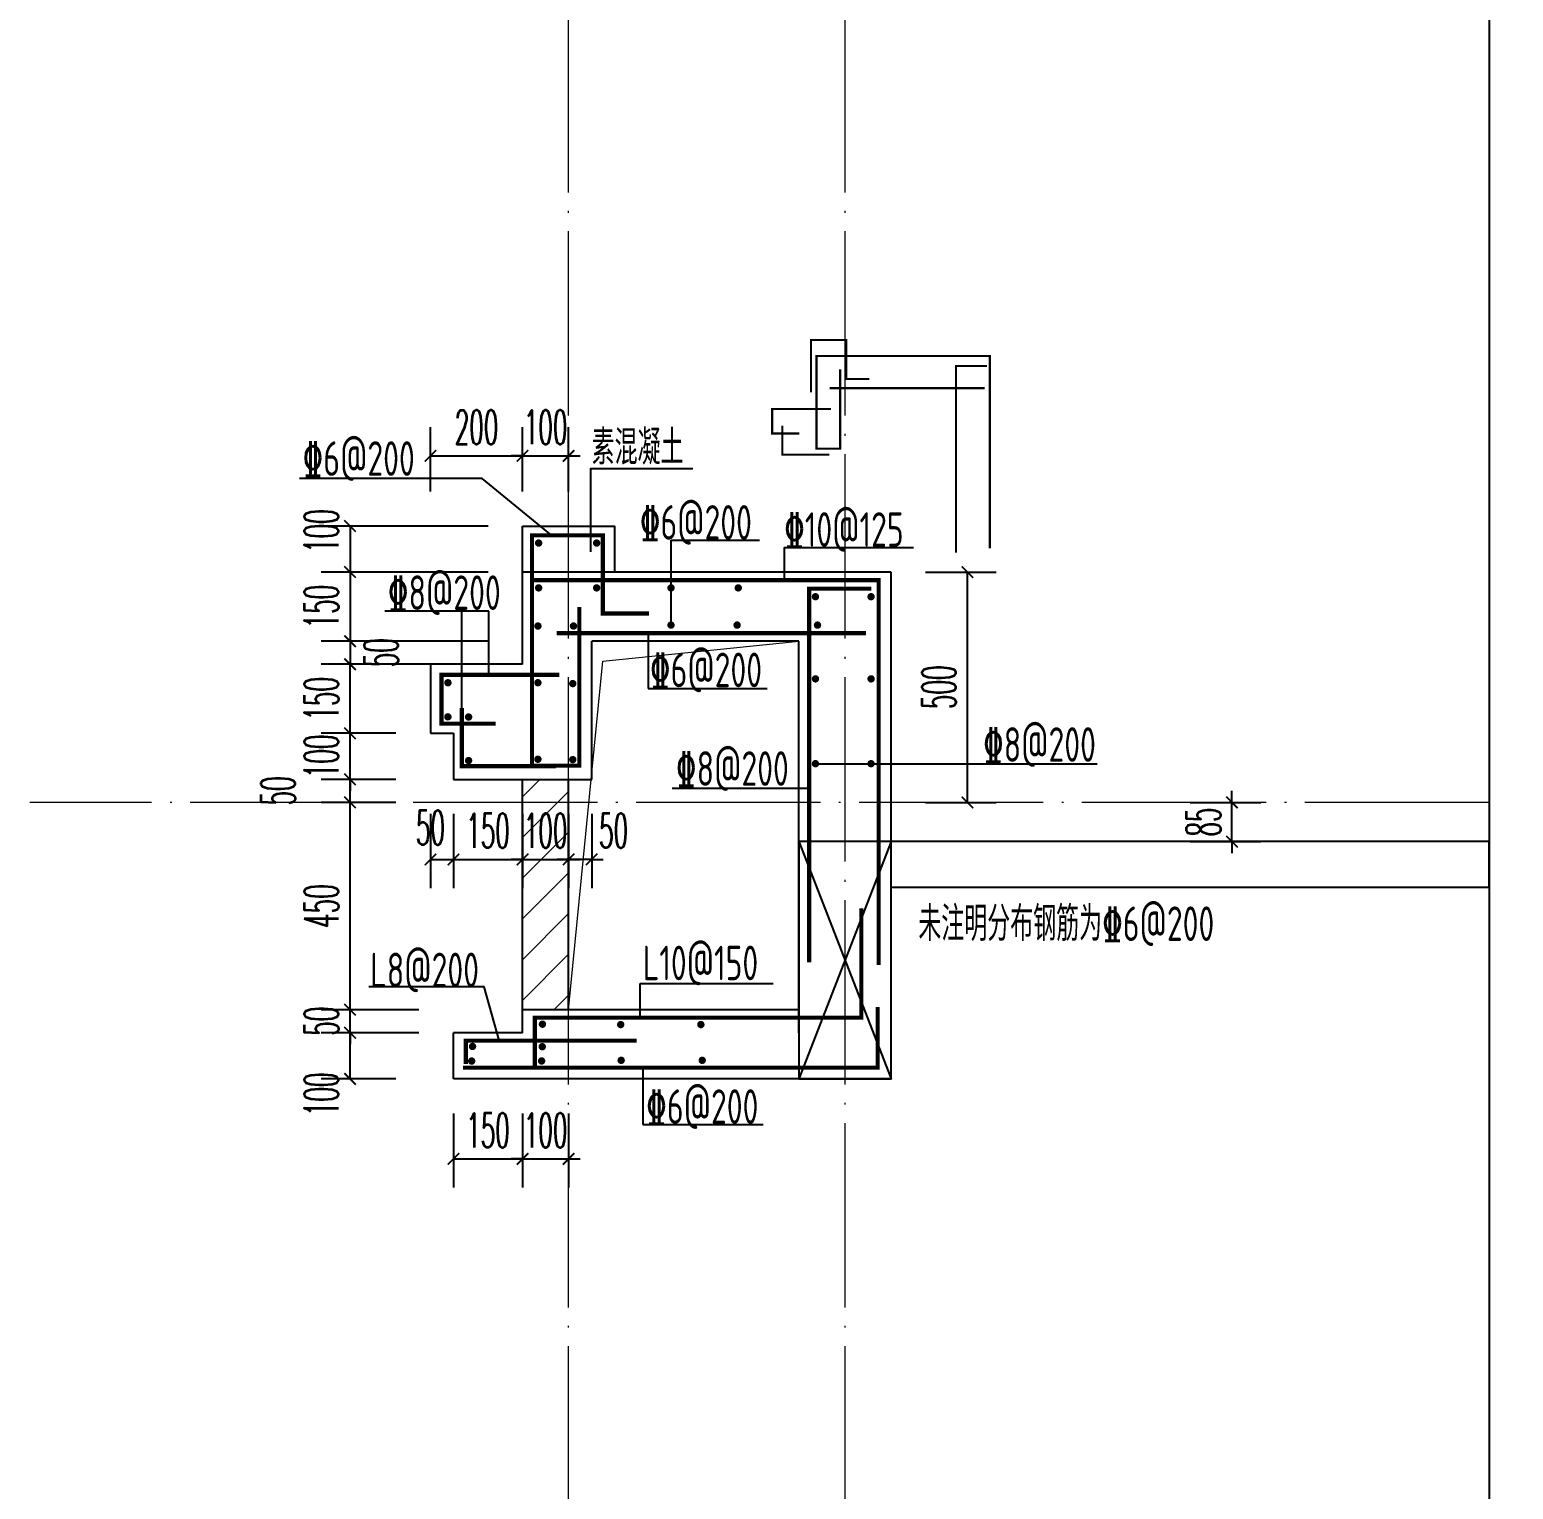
# Model space of a CAD drawing. Extents: x 826826 to 1642106, y -156213 to 399140.
# Drawn here: x 1493676 to 1496897, y 289175 to 292344 of the extents above; entities that cross this region are included whole.
import ezdxf

# ---------------------------------------------------------------- set-up
doc = ezdxf.new("R2010")
doc.units = 0
doc.header["$LTSCALE"] = 1000
doc.linetypes.add('DOTE', pattern=[2.4200000000000004, 2, -0.2, 0.02, -0.2])
doc.layers.get('0').update_dxf_attribs({"linetype": 'CONTINUOUS'})
doc.layers.get('DEFPOINTS').update_dxf_attribs({"linetype": 'CONTINUOUS'})
for name, color, linetype in [('DIM_SYMB', 3, 'CONTINUOUS'), ('PUB_DIM', 3, 'CONTINUOUS'), ('REIN', 6, 'CONTINUOUS'), ('S-大样-砼线', 7, 'CONTINUOUS'), ('S-引出线', 40, 'CONTINUOUS'), ('TEXT', 2, 'CONTINUOUS'), ('WALL', 5, 'CONTINUOUS')]:
    doc.layers.add(name, color=color, linetype=linetype)
for name, color, linetype, lineweight in [('DOTE', 251, 'DOTE', 9), ('PUB_HATCH', 8, 'CONTINUOUS', 9), ('立面-洞口示意', 152, 'CONTINUOUS', 13)]:
    doc.layers.add(name, color=color, linetype=linetype, lineweight=lineweight)
doc.styles.add('_TCH_DIM_T3', font='SIMPLEX.shx', dxfattribs={"width": 0.4941176470588236, "bigfont": 'GBCBIG.shx'})
doc.styles.add('TSSD_REIN', font='tssdeng.shx', dxfattribs={"width": 0.7, "height": 300, "bigfont": 'tssdchn.shx'})
doc.dimstyles.new('_TCH_ARCH&&25', dxfattribs={"dimtxt": 74.375, "dimasz": 25, "dimexe": 62.5, "dimexo": 75, "dimgap": 25, "dimtad": 1, "dimdec": 0, "dimzin": 0, "dimdsep": 46, "dimtxsty": '_TCH_DIM_T3', "dimblk": 'ARCHTICK', "dimcen": 0.09, "dimclrt": 7, "dimazin": 0, "dimtfac": 1, "dimtdec": 0, "dimtix": 1, "dimtmove": 2, "dimatfit": 3, "dimldrblk": 'ARCHTICK', "dimfxl": 0, "dimtolj": 1, "dimtzin": 0, "dimarcsym": 0})

# ---------------------------------------------------------------- blocks, each defined once
blk = doc.blocks.new('_ArchTick')
at = {"color": 0, "linetype": 'ByBlock', "const_width": 0.15}
blk.add_lwpolyline([(-0.5, -0.5), (0.5, 0.5)], dxfattribs=at)
blk = doc.blocks.new('*D2829')
at = {"layer": 'DEFPOINTS', "color": 0}
for p in [(1494746.391925679, 291418.7100925973), (1494546.391918865, 291266.3866144903), (1494746.391925679, 291266.3866144865)]:
    blk.add_point(p, dxfattribs=at)
at = {"layer": 'PUB_DIM', "color": 0, "lineweight": -2}
for p, q in [((1494546.391918865, 291341.3866144903), (1494546.391918865, 291481.2100925973)), ((1494746.391925679, 291341.3866144865), (1494746.391925679, 291481.2100925973)), ((1494546.391918865, 291418.7100925973), (1494746.391925679, 291418.7100925973))]:
    blk.add_line(p, q, dxfattribs=at)
at = {"layer": 'PUB_DIM', "color": 0, "lineweight": -2, "xscale": 25, "yscale": 25, "zscale": 25, "rotation": 180}
blk.add_blockref('_ArchTick', (1494546.391918865, 291418.7100925973), dxfattribs=at)
at = {"layer": 'PUB_DIM', "color": 0, "lineweight": -2, "xscale": 25, "yscale": 25, "zscale": 25}
blk.add_blockref('_ArchTick', (1494746.391925679, 291418.7100925973), dxfattribs=at)
at = {"layer": 'PUB_DIM', "color": 7, "insert": (1494646.391922272, 291480.8975925973), "char_height": 74.375, "attachment_point": 5, "style": '_TCH_DIM_T3'}
blk.add_mtext('\\A1;200', dxfattribs=at)
blk = doc.blocks.new('*D2830')
at = {"layer": 'DEFPOINTS', "color": 0}
for p in [(1494846.391919001, 291418.7100925944), (1494746.391925679, 291266.3866144865), (1494846.391919001, 291266.3866144846)]:
    blk.add_point(p, dxfattribs=at)
at = {"layer": 'PUB_DIM', "color": 0, "lineweight": -2}
for p, q in [((1494746.391925679, 291341.3866144865), (1494746.391925679, 291481.2100925944)), ((1494846.391919001, 291341.3866144846), (1494846.391919001, 291481.2100925944)), ((1494746.391925679, 291418.7100925944), (1494721.391925679, 291418.7100925944)), ((1494746.391925679, 291418.7100925944), (1494846.391919001, 291418.7100925944)), ((1494846.391919001, 291418.7100925944), (1494871.391919001, 291418.7100925944))]:
    blk.add_line(p, q, dxfattribs=at)
at = {"layer": 'PUB_DIM', "color": 0, "lineweight": -2, "xscale": 25, "yscale": 25, "zscale": 25}
blk.add_blockref('_ArchTick', (1494746.391925679, 291418.7100925944), dxfattribs=at)
at = {"layer": 'PUB_DIM', "color": 0, "lineweight": -2, "xscale": 25, "yscale": 25, "zscale": 25, "rotation": 180}
blk.add_blockref('_ArchTick', (1494846.391919001, 291418.7100925944), dxfattribs=at)
at = {"layer": 'PUB_DIM', "color": 7, "insert": (1494796.39192234, 291480.8975925944), "char_height": 74.375, "attachment_point": 5, "style": '_TCH_DIM_T3'}
blk.add_mtext('\\A1;100', dxfattribs=at)
blk = doc.blocks.new('*D2831')
at = {"layer": 'DEFPOINTS', "color": 0}
for p in [(1496120.620806609, 290666.3866144222), (1496286.580691701, 290666.3866144222), (1496120.620806609, 290581.3866144344)]:
    blk.add_point(p, dxfattribs=at)
at = {"layer": 'PUB_DIM', "color": 0, "lineweight": -2}
for p, q in [((1496286.580691701, 290666.3866144222), (1496286.580691701, 290691.3866144222)), ((1496195.620806609, 290666.3866144222), (1496349.080691701, 290666.3866144222)), ((1496286.580691701, 290581.3866144344), (1496286.580691701, 290666.3866144222)), ((1496195.620806609, 290581.3866144344), (1496349.080691701, 290581.3866144344)), ((1496286.580691701, 290581.3866144344), (1496286.580691701, 290556.3866144344))]:
    blk.add_line(p, q, dxfattribs=at)
at = {"layer": 'PUB_DIM', "color": 0, "lineweight": -2, "xscale": 25, "yscale": 25, "zscale": 25}
for p, rotation in [((1496286.580691701, 290666.3866144222), 270), ((1496286.580691701, 290581.3866144344), 90)]:
    blk.add_blockref('_ArchTick', p, dxfattribs=dict(at, rotation=rotation))
at = {"layer": 'PUB_DIM', "color": 7, "insert": (1496224.393191701, 290623.8866144285), "char_height": 74.375, "attachment_point": 5, "rotation": 90, "style": '_TCH_DIM_T3'}
blk.add_mtext('\\A1;85', dxfattribs=at)
blk = doc.blocks.new('*D2832')
at = {"layer": 'DEFPOINTS', "color": 0}
for p in [(1494596.391918841, 290066.3866144207), (1494746.391918843, 290066.3866144174), (1494746.391918843, 289892.6759244645)]:
    blk.add_point(p, dxfattribs=at)
at = {"layer": 'PUB_DIM', "color": 0, "lineweight": -2}
for p, q in [((1494596.391918841, 289991.3866144207), (1494596.391918841, 289830.1759244645)), ((1494746.391918843, 289991.3866144174), (1494746.391918843, 289830.1759244645)), ((1494596.391918841, 289892.6759244645), (1494746.391918843, 289892.6759244645))]:
    blk.add_line(p, q, dxfattribs=at)
at = {"layer": 'PUB_DIM', "color": 0, "lineweight": -2, "xscale": 25, "yscale": 25, "zscale": 25, "rotation": 180}
blk.add_blockref('_ArchTick', (1494596.391918841, 289892.6759244645), dxfattribs=at)
at = {"layer": 'PUB_DIM', "color": 0, "lineweight": -2, "xscale": 25, "yscale": 25, "zscale": 25}
blk.add_blockref('_ArchTick', (1494746.391918843, 289892.6759244645), dxfattribs=at)
at = {"layer": 'PUB_DIM', "color": 7, "insert": (1494671.391918842, 289954.8634244645), "char_height": 74.375, "attachment_point": 5, "style": '_TCH_DIM_T3'}
blk.add_mtext('\\A1;150', dxfattribs=at)
blk = doc.blocks.new('*D2833')
at = {"layer": 'DEFPOINTS', "color": 0}
for p in [(1494746.391918843, 290066.3866144174), (1494846.391912162, 290066.3866144152), (1494846.391912162, 289892.6759244617)]:
    blk.add_point(p, dxfattribs=at)
at = {"layer": 'PUB_DIM', "color": 0, "lineweight": -2}
for p, q in [((1494746.391918843, 289991.3866144174), (1494746.391918843, 289830.1759244617)), ((1494846.391912162, 289991.3866144152), (1494846.391912162, 289830.1759244617)), ((1494746.391918843, 289892.6759244617), (1494721.391918843, 289892.6759244617)), ((1494746.391918843, 289892.6759244617), (1494846.391912162, 289892.6759244617)), ((1494846.391912162, 289892.6759244617), (1494871.391912162, 289892.6759244617))]:
    blk.add_line(p, q, dxfattribs=at)
at = {"layer": 'PUB_DIM', "color": 0, "lineweight": -2, "xscale": 25, "yscale": 25, "zscale": 25}
blk.add_blockref('_ArchTick', (1494746.391918843, 289892.6759244617), dxfattribs=at)
at = {"layer": 'PUB_DIM', "color": 0, "lineweight": -2, "xscale": 25, "yscale": 25, "zscale": 25, "rotation": 180}
blk.add_blockref('_ArchTick', (1494846.391912162, 289892.6759244617), dxfattribs=at)
at = {"layer": 'PUB_DIM', "color": 7, "insert": (1494796.391915503, 289954.8634244617), "char_height": 74.375, "attachment_point": 5, "style": '_TCH_DIM_T3'}
blk.add_mtext('\\A1;100', dxfattribs=at)
blk = doc.blocks.new('*D2834')
at = {"layer": 'DEFPOINTS', "color": 0}
for p in [(1494546.391918838, 290716.3866925449), (1494596.39195055, 290716.3866925437), (1494596.39195055, 290542.6760025898)]:
    blk.add_point(p, dxfattribs=at)
at = {"layer": 'PUB_DIM', "color": 0, "lineweight": -2}
for p, q in [((1494546.391918838, 290641.3866925449), (1494546.391918838, 290480.1760025898)), ((1494596.39195055, 290641.3866925437), (1494596.39195055, 290480.1760025898)), ((1494546.391918838, 290542.6760025898), (1494596.39195055, 290542.6760025898))]:
    blk.add_line(p, q, dxfattribs=at)
at = {"layer": 'PUB_DIM', "color": 0, "lineweight": -2, "xscale": 25, "yscale": 25, "zscale": 25, "rotation": 180}
blk.add_blockref('_ArchTick', (1494546.391918838, 290542.6760025898), dxfattribs=at)
at = {"layer": 'PUB_DIM', "color": 0, "lineweight": -2, "xscale": 25, "yscale": 25, "zscale": 25}
blk.add_blockref('_ArchTick', (1494596.39195055, 290542.6760025898), dxfattribs=at)
at = {"layer": 'PUB_DIM', "color": 7, "insert": (1494546.391918835, 290611.4260025903), "char_height": 74.375, "attachment_point": 5, "style": '_TCH_DIM_T3'}
blk.add_mtext('\\A1;50', dxfattribs=at)
blk = doc.blocks.new('*D2835')
at = {"layer": 'DEFPOINTS', "color": 0}
for p in [(1494596.39195055, 290716.3866925437), (1494746.391950552, 290716.3866925404), (1494746.391950552, 290542.6760025875)]:
    blk.add_point(p, dxfattribs=at)
at = {"layer": 'PUB_DIM', "color": 0, "lineweight": -2}
for p, q in [((1494596.39195055, 290641.3866925437), (1494596.39195055, 290480.1760025875)), ((1494746.391950552, 290641.3866925404), (1494746.391950552, 290480.1760025875)), ((1494596.39195055, 290542.6760025875), (1494746.391950552, 290542.6760025875))]:
    blk.add_line(p, q, dxfattribs=at)
at = {"layer": 'PUB_DIM', "color": 0, "lineweight": -2, "xscale": 25, "yscale": 25, "zscale": 25, "rotation": 180}
blk.add_blockref('_ArchTick', (1494596.39195055, 290542.6760025875), dxfattribs=at)
at = {"layer": 'PUB_DIM', "color": 0, "lineweight": -2, "xscale": 25, "yscale": 25, "zscale": 25}
blk.add_blockref('_ArchTick', (1494746.391950552, 290542.6760025875), dxfattribs=at)
at = {"layer": 'PUB_DIM', "color": 7, "insert": (1494671.391950551, 290604.8635025875), "char_height": 74.375, "attachment_point": 5, "style": '_TCH_DIM_T3'}
blk.add_mtext('\\A1;150', dxfattribs=at)
blk = doc.blocks.new('*D2836')
at = {"layer": 'DEFPOINTS', "color": 0}
for p in [(1494746.391950552, 290716.3866925404), (1494846.391943871, 290716.3866925381), (1494846.391943871, 290542.6760025847)]:
    blk.add_point(p, dxfattribs=at)
at = {"layer": 'PUB_DIM', "color": 0, "lineweight": -2}
for p, q in [((1494746.391950552, 290641.3866925404), (1494746.391950552, 290480.1760025847)), ((1494846.391943871, 290641.3866925381), (1494846.391943871, 290480.1760025847)), ((1494746.391950552, 290542.6760025847), (1494721.391950552, 290542.6760025847)), ((1494746.391950552, 290542.6760025847), (1494846.391943871, 290542.6760025847)), ((1494846.391943871, 290542.6760025847), (1494871.391943871, 290542.6760025847))]:
    blk.add_line(p, q, dxfattribs=at)
at = {"layer": 'PUB_DIM', "color": 0, "lineweight": -2, "xscale": 25, "yscale": 25, "zscale": 25}
blk.add_blockref('_ArchTick', (1494746.391950552, 290542.6760025847), dxfattribs=at)
at = {"layer": 'PUB_DIM', "color": 0, "lineweight": -2, "xscale": 25, "yscale": 25, "zscale": 25, "rotation": 180}
blk.add_blockref('_ArchTick', (1494846.391943871, 290542.6760025847), dxfattribs=at)
at = {"layer": 'PUB_DIM', "color": 7, "insert": (1494796.391947212, 290604.8635025847), "char_height": 74.375, "attachment_point": 5, "style": '_TCH_DIM_T3'}
blk.add_mtext('\\A1;100', dxfattribs=at)
blk = doc.blocks.new('*D2837')
at = {"layer": 'DEFPOINTS', "color": 0}
for p in [(1494371.781152392, 290966.3866132766), (1494546.391918841, 290966.3866132766), (1494546.391918841, 290816.3866132766)]:
    blk.add_point(p, dxfattribs=at)
at = {"layer": 'PUB_DIM', "color": 0, "lineweight": -2}
for p, q in [((1494471.391918841, 290966.3866132766), (1494309.281152392, 290966.3866132766)), ((1494371.781152392, 290816.3866132766), (1494371.781152392, 290966.3866132766)), ((1494471.391918841, 290816.3866132766), (1494309.281152392, 290816.3866132766))]:
    blk.add_line(p, q, dxfattribs=at)
at = {"layer": 'PUB_DIM', "color": 0, "lineweight": -2, "xscale": 25, "yscale": 25, "zscale": 25}
for p, rotation in [((1494371.781152392, 290966.3866132766), 90), ((1494371.781152392, 290816.3866132766), 270)]:
    blk.add_blockref('_ArchTick', p, dxfattribs=dict(at, rotation=rotation))
at = {"layer": 'PUB_DIM', "color": 7, "insert": (1494309.593652392, 290891.3866132768), "char_height": 74.375, "attachment_point": 5, "rotation": 90, "style": '_TCH_DIM_T3'}
blk.add_mtext('\\A1;150', dxfattribs=at)
blk = doc.blocks.new('*D2838')
at = {"layer": 'DEFPOINTS', "color": 0}
for p in [(1494371.781152392, 290816.3866132766), (1494546.391918841, 290816.3866132766), (1494546.391918841, 290716.3866925438)]:
    blk.add_point(p, dxfattribs=at)
at = {"layer": 'PUB_DIM', "color": 0, "lineweight": -2}
for p, q in [((1494471.391918841, 290816.3866132766), (1494309.281152392, 290816.3866132766)), ((1494371.781152392, 290816.3866132766), (1494371.781152392, 290841.3866132766)), ((1494371.781152392, 290716.3866925438), (1494371.781152392, 290816.3866132766)), ((1494471.391918841, 290716.3866925438), (1494309.281152392, 290716.3866925438)), ((1494371.781152392, 290716.3866925438), (1494371.781152392, 290691.3866925438))]:
    blk.add_line(p, q, dxfattribs=at)
at = {"layer": 'PUB_DIM', "color": 0, "lineweight": -2, "xscale": 25, "yscale": 25, "zscale": 25}
for p, rotation in [((1494371.781152392, 290816.3866132766), 270), ((1494371.781152392, 290716.3866925438), 90)]:
    blk.add_blockref('_ArchTick', p, dxfattribs=dict(at, rotation=rotation))
at = {"layer": 'PUB_DIM', "color": 7, "insert": (1494309.593652392, 290766.3866529104), "char_height": 74.375, "attachment_point": 5, "rotation": 90, "style": '_TCH_DIM_T3'}
blk.add_mtext('\\A1;100', dxfattribs=at)
blk = doc.blocks.new('*D2839')
at = {"layer": 'DEFPOINTS', "color": 0}
for p in [(1494371.781152392, 290716.3866925438), (1494546.391918841, 290716.3866925438), (1494546.391918841, 290666.3866132728)]:
    blk.add_point(p, dxfattribs=at)
at = {"layer": 'PUB_DIM', "color": 0, "lineweight": -2}
for p, q in [((1494471.391918841, 290716.3866925438), (1494309.281152392, 290716.3866925438)), ((1494371.781152392, 290666.3866132728), (1494371.781152392, 290716.3866925438)), ((1494471.391918841, 290666.3866132728), (1494309.281152392, 290666.3866132728))]:
    blk.add_line(p, q, dxfattribs=at)
at = {"layer": 'PUB_DIM', "color": 0, "lineweight": -2, "xscale": 25, "yscale": 25, "zscale": 25}
for p, rotation in [((1494371.781152392, 290716.3866925438), 90), ((1494371.781152392, 290666.3866132728), 270)]:
    blk.add_blockref('_ArchTick', p, dxfattribs=dict(at, rotation=rotation))
at = {"layer": 'PUB_DIM', "color": 7, "insert": (1494215.531152392, 290691.3866529082), "char_height": 74.375, "attachment_point": 5, "rotation": 90, "style": '_TCH_DIM_T3'}
blk.add_mtext('\\A1;50', dxfattribs=at)
blk = doc.blocks.new('*D2840')
at = {"layer": 'DEFPOINTS', "color": 0}
for p in [(1494371.781152392, 290666.3866132728), (1494546.391918841, 290666.3866132728), (1494546.391918841, 290216.3829064053)]:
    blk.add_point(p, dxfattribs=at)
at = {"layer": 'PUB_DIM', "color": 0, "lineweight": -2}
for p, q in [((1494471.391918841, 290666.3866132728), (1494309.281152392, 290666.3866132728)), ((1494371.781152392, 290216.3829064053), (1494371.781152392, 290666.3866132728)), ((1494471.391918841, 290216.3829064053), (1494309.281152392, 290216.3829064053))]:
    blk.add_line(p, q, dxfattribs=at)
at = {"layer": 'PUB_DIM', "color": 0, "lineweight": -2, "xscale": 25, "yscale": 25, "zscale": 25}
for p, rotation in [((1494371.781152392, 290666.3866132728), 90), ((1494371.781152392, 290216.3829064053), 270)]:
    blk.add_blockref('_ArchTick', p, dxfattribs=dict(at, rotation=rotation))
at = {"layer": 'PUB_DIM', "color": 7, "insert": (1494309.593652392, 290441.3847598393), "char_height": 74.375, "attachment_point": 5, "rotation": 90, "style": '_TCH_DIM_T3'}
blk.add_mtext('\\A1;450', dxfattribs=at)
blk = doc.blocks.new('*D2841')
at = {"layer": 'DEFPOINTS', "color": 0}
for p in [(1494371.781152392, 290166.3866132729), (1494546.391918841, 290166.3866132729), (1494546.391918841, 290066.3866132728)]:
    blk.add_point(p, dxfattribs=at)
at = {"layer": 'PUB_DIM', "color": 0, "lineweight": -2}
for p, q in [((1494471.391918841, 290166.3866132729), (1494309.281152392, 290166.3866132729)), ((1494371.781152392, 290066.3866132728), (1494371.781152392, 290166.3866132729)), ((1494471.391918841, 290066.3866132728), (1494309.281152392, 290066.3866132728))]:
    blk.add_line(p, q, dxfattribs=at)
at = {"layer": 'PUB_DIM', "color": 0, "lineweight": -2, "xscale": 25, "yscale": 25, "zscale": 25}
for p, rotation in [((1494371.781152392, 290166.3866132729), 90), ((1494371.781152392, 290066.3866132728), 270)]:
    blk.add_blockref('_ArchTick', p, dxfattribs=dict(at, rotation=rotation))
at = {"layer": 'PUB_DIM', "color": 7, "insert": (1494309.593652392, 290032.7504362431), "char_height": 74.375, "attachment_point": 5, "rotation": 90, "style": '_TCH_DIM_T3'}
blk.add_mtext('\\A1;100', dxfattribs=at)
blk = doc.blocks.new('*D2842')
at = {"layer": 'DEFPOINTS', "color": 0}
for p in [(1495546.391925528, 291166.3866144276), (1495712.35181062, 291166.3866144276), (1495546.391925528, 290666.386614426)]:
    blk.add_point(p, dxfattribs=at)
at = {"layer": 'PUB_DIM', "color": 0, "lineweight": -2}
for p, q in [((1495621.391925528, 291166.3866144276), (1495774.85181062, 291166.3866144276)), ((1495712.35181062, 290666.386614426), (1495712.35181062, 291166.3866144276)), ((1495621.391925528, 290666.386614426), (1495774.85181062, 290666.386614426))]:
    blk.add_line(p, q, dxfattribs=at)
at = {"layer": 'PUB_DIM', "color": 0, "lineweight": -2, "xscale": 25, "yscale": 25, "zscale": 25}
for p, rotation in [((1495712.35181062, 291166.3866144276), 90), ((1495712.35181062, 290666.386614426), 270)]:
    blk.add_blockref('_ArchTick', p, dxfattribs=dict(at, rotation=rotation))
at = {"layer": 'PUB_DIM', "color": 7, "insert": (1495650.16431062, 290916.386614427), "char_height": 74.375, "attachment_point": 5, "rotation": 90, "style": '_TCH_DIM_T3'}
blk.add_mtext('\\A1;500', dxfattribs=at)
blk = doc.blocks.new('*D2843')
at = {"layer": 'DEFPOINTS', "color": 0}
for p in [(1494746.391925537, 291266.3866144865), (1494371.781152392, 291166.3866164907), (1494746.391925537, 291166.3866164907)]:
    blk.add_point(p, dxfattribs=at)
at = {"layer": 'PUB_DIM', "color": 0, "lineweight": -2}
for p, q in [((1494671.391925537, 291266.3866144865), (1494309.281152392, 291266.3866144865)), ((1494371.781152392, 291266.3866144865), (1494371.781152392, 291166.3866164907)), ((1494671.391925537, 291166.3866164907), (1494309.281152392, 291166.3866164907))]:
    blk.add_line(p, q, dxfattribs=at)
at = {"layer": 'PUB_DIM', "color": 0, "lineweight": -2, "xscale": 25, "yscale": 25, "zscale": 25}
for p, rotation in [((1494371.781152392, 291266.3866144865), 90), ((1494371.781152392, 291166.3866164907), 270)]:
    blk.add_blockref('_ArchTick', p, dxfattribs=dict(at, rotation=rotation))
at = {"layer": 'PUB_DIM', "color": 7, "insert": (1494309.593652392, 291255.2282031073), "char_height": 74.375, "attachment_point": 5, "rotation": 90, "style": '_TCH_DIM_T3'}
blk.add_mtext('\\A1;100', dxfattribs=at)
blk = doc.blocks.new('*D2844')
at = {"layer": 'DEFPOINTS', "color": 0}
for p in [(1494746.391925537, 291166.3866164907), (1494371.781152392, 291016.3866144299), (1494746.391925537, 291016.3866144299)]:
    blk.add_point(p, dxfattribs=at)
at = {"layer": 'PUB_DIM', "color": 0, "lineweight": -2}
for p, q in [((1494671.391925537, 291166.3866164907), (1494309.281152392, 291166.3866164907)), ((1494371.781152392, 291166.3866164907), (1494371.781152392, 291016.3866144299)), ((1494671.391925537, 291016.3866144299), (1494309.281152392, 291016.3866144299))]:
    blk.add_line(p, q, dxfattribs=at)
at = {"layer": 'PUB_DIM', "color": 0, "lineweight": -2, "xscale": 25, "yscale": 25, "zscale": 25}
for p, rotation in [((1494371.781152392, 291166.3866164907), 90), ((1494371.781152392, 291016.3866144299), 270)]:
    blk.add_blockref('_ArchTick', p, dxfattribs=dict(at, rotation=rotation))
at = {"layer": 'PUB_DIM', "color": 7, "insert": (1494309.593652392, 291091.3866154605), "char_height": 74.375, "attachment_point": 5, "rotation": 90, "style": '_TCH_DIM_T3'}
blk.add_mtext('\\A1;150', dxfattribs=at)
blk = doc.blocks.new('*D2845')
at = {"layer": 'DEFPOINTS', "color": 0}
for p in [(1494746.391925537, 291016.3866144299), (1494371.781152392, 290966.386613254), (1494746.391925537, 290966.386613254)]:
    blk.add_point(p, dxfattribs=at)
at = {"layer": 'PUB_DIM', "color": 0, "lineweight": -2}
for p, q in [((1494671.391925537, 291016.3866144299), (1494309.281152392, 291016.3866144299)), ((1494371.781152392, 291016.3866144299), (1494371.781152392, 290966.386613254)), ((1494671.391925537, 290966.386613254), (1494309.281152392, 290966.386613254))]:
    blk.add_line(p, q, dxfattribs=at)
at = {"layer": 'PUB_DIM', "color": 0, "lineweight": -2, "xscale": 25, "yscale": 25, "zscale": 25}
for p, rotation in [((1494371.781152392, 291016.3866144299), 90), ((1494371.781152392, 290966.386613254), 270)]:
    blk.add_blockref('_ArchTick', p, dxfattribs=dict(at, rotation=rotation))
at = {"layer": 'PUB_DIM', "color": 7, "insert": (1494439.307495215, 290991.3866138424), "char_height": 74.375, "attachment_point": 5, "rotation": 90, "style": '_TCH_DIM_T3'}
blk.add_mtext('\\A1;50', dxfattribs=at)
blk = doc.blocks.new('*D2846')
at = {"layer": 'DEFPOINTS', "color": 0}
for p in [(1494846.391943871, 290716.3866925381), (1494896.391918841, 290716.3866925381), (1494846.391943871, 290542.6760025847)]:
    blk.add_point(p, dxfattribs=at)
at = {"layer": 'PUB_DIM', "color": 0, "lineweight": -2}
for p, q in [((1494846.391943871, 290641.3866925381), (1494846.391943871, 290480.1760025847)), ((1494896.391918841, 290641.3866925381), (1494896.391918841, 290480.1760025847)), ((1494846.391943871, 290542.6760025847), (1494821.391943871, 290542.6760025847)), ((1494896.391918841, 290542.6760025847), (1494846.391943871, 290542.6760025847)), ((1494896.391918841, 290542.6760025847), (1494921.391918841, 290542.6760025847))]:
    blk.add_line(p, q, dxfattribs=at)
at = {"layer": 'PUB_DIM', "color": 0, "lineweight": -2, "xscale": 25, "yscale": 25, "zscale": 25}
blk.add_blockref('_ArchTick', (1494846.391943871, 290542.6760025847), dxfattribs=at)
at = {"layer": 'PUB_DIM', "color": 0, "lineweight": -2, "xscale": 25, "yscale": 25, "zscale": 25, "rotation": 180}
blk.add_blockref('_ArchTick', (1494896.391918841, 290542.6760025847), dxfattribs=at)
at = {"layer": 'PUB_DIM', "color": 7, "insert": (1494943.876181805, 290604.8635025847), "char_height": 74.375, "attachment_point": 5, "style": '_TCH_DIM_T3'}
blk.add_mtext('\\A1;50', dxfattribs=at)
blk = doc.blocks.new('*D2853')
at = {"layer": 'DEFPOINTS', "color": 0}
for p in [(1494371.781152392, 290216.3829064053), (1494596.391918841, 290216.3829064053), (1494596.391918841, 290166.3866144298)]:
    blk.add_point(p, dxfattribs=at)
at = {"layer": 'PUB_DIM', "color": 0, "lineweight": -2}
for p, q in [((1494371.781152392, 290216.3829064053), (1494371.781152392, 290241.3829064053)), ((1494521.391918841, 290216.3829064053), (1494309.281152392, 290216.3829064053)), ((1494371.781152392, 290166.3866144298), (1494371.781152392, 290216.3829064053)), ((1494521.391918841, 290166.3866144298), (1494309.281152392, 290166.3866144298)), ((1494371.781152392, 290166.3866144298), (1494371.781152392, 290141.3866144298))]:
    blk.add_line(p, q, dxfattribs=at)
at = {"layer": 'PUB_DIM', "color": 0, "lineweight": -2, "xscale": 25, "yscale": 25, "zscale": 25}
for p, rotation in [((1494371.781152392, 290216.3829064053), 270), ((1494371.781152392, 290166.3866144298), 90)]:
    blk.add_blockref('_ArchTick', p, dxfattribs=dict(at, rotation=rotation))
at = {"layer": 'PUB_DIM', "color": 7, "insert": (1494309.593652392, 290191.3847604177), "char_height": 74.375, "attachment_point": 5, "rotation": 90, "style": '_TCH_DIM_T3'}
blk.add_mtext('\\A1;50', dxfattribs=at)

msp = doc.modelspace()

# ---------------------------------------------------------------- hatches: boundary and pattern name
at = {"layer": 'PUB_HATCH'}
h = msp.add_hatch(dxfattribs=at)
h.set_pattern_fill('普通砖', color=256, scale=25, style=0)
h.set_pattern_definition([(45, (1096315.794431064, 456254.2964967786), (-44.19419150182874, 44.19419150182875), [])])
h.paths.add_polyline_path([(1494746.391943871, 290716.3866970891), (1494746.391921116, 290216.3866144299), (1494846.391921114, 290216.3866144298), (1494846.391943871, 290716.3866925381)])
h.paths.add_polyline_path([(1494746.391921116, 290166.3866189793), (1494746.391921116, 290216.3866144299), (1494746.39191884, 290166.3866189793)])

# ---------------------------------------------------------------- linework, layer by layer
at = {"layer": 'DIM_SYMB'}
msp.add_lwpolyline([(1496844.91683811, 303746.3822785612), (1496844.91683811, 295084.5061337613), (1496897.41683811, 295065.3976964623), (1496792.41683811, 295046.8833634879), (1496844.91683811, 295028.2561337613), (1496844.916838109, 286366.3799889614)], dxfattribs=at)
at = {"layer": 'DOTE', "color": 1, "linetype": 'DOTE', "ltscale": 0.2}
for p, q in [((1494846.391970801, 286666.3843248276), (1494846.391970801, 304346.3866144274)), ((1495446.391970801, 286666.3843248275), (1495446.391970801, 304346.3866144274)), ((1496844.916890027, 290666.3866144336), (1493676.197813721, 290666.3866144336))]:
    msp.add_line(p, q, dxfattribs=at)
at = {"layer": 'REIN'}
for points, const_width in [([(1495372.32414859, 291556.7039729518), (1495372.32414859, 291670.3559745787), (1495449.043950201, 291670.3559745787), (1495449.043950201, 291585.4778257751), (1495499.137476987, 291585.4778257751)], 4.5), ([(1495435.877283887, 291606.552114631), (1495435.877283887, 291434.186678728), (1495384.544883737, 291434.186678728), (1495384.544883737, 291635.5151986249), (1495760.863668645, 291635.5151986249), (1495760.863668645, 291218.0104294375)], 4.5), ([(1495687.399006099, 291208.3199338617), (1495687.399006099, 291613.8854452001), (1495754.757841856, 291613.8854452001)], 4.5), ([(1495413.133700454, 291565.5534227345), (1495749.280268676, 291565.5534227345)], 4.5), ([(1495416.025217449, 291520.3264211491), (1495288.245891517, 291520.3264211491), (1495288.245891517, 291467.2855971121), (1495347.219461087, 291467.2855971121)], 4.5), ([(1495310.384004195, 291484.1901300972), (1495310.384004195, 291421.1726971851), (1495412.651094948, 291421.1726971851)], 4.5), ([(1494767.013614805, 291018.8275422826), (1494767.013614805, 291246.1315455364), (1494920.453218025, 291246.1315455364), (1494920.453218025, 291076.3752479292), (1495020.640271598, 291076.3752479292)], 9), ([(1494869.678415104, 291090.9424367513), (1494869.678415104, 290746.2115649451), (1494767.013614805, 290746.2115649451), (1494767.013614805, 291148.868604739), (1495519.65118462, 291148.868604739), (1495519.65118462, 290313.8590663642)], 9), ([(1495368.551080795, 290319.4594398931), (1495368.551080795, 291130.5904625699), (1495503.268752308, 291130.5904625699)], 9), ([(1494820.020469504, 291033.9264176386), (1495492.313605949, 291033.9264176386)], 9), ([(1494825.803503493, 290943.4724144679), (1494570.244851629, 290943.4724144679), (1494570.244851629, 290837.3907663938), (1494688.191990769, 290837.3907663938)], 9), ([(1494614.521076987, 290871.1998323639), (1494614.521076987, 290745.1649665398), (1494819.055258492, 290745.1649665398)], 9), ([(1494773.070886594, 290093.5693250256), (1494773.070886594, 290199.2905362917), (1495481.958846287, 290199.2905362917), (1495481.958846287, 290436.2294162062)], 9), ([(1494617.013608094, 290090.6007345646), (1495517.379562494, 290090.6007345646), (1495517.379562494, 290222.1621619753)], 9), ([(1494623.070884319, 290098.9524251491), (1494623.070884319, 290149.2942443162), (1494994.137832397, 290149.2942443162)], 9)]:
    msp.add_lwpolyline(points, dxfattribs=dict(at, const_width=const_width))
at = {"layer": 'REIN', "const_width": 8}
for points in [[(1494777.232128381, 291229.4080989689, 1), (1494785.232128381, 291229.4080989689, 1)], [(1494903.20189917, 291229.4080989689, 1), (1494911.20189917, 291229.4080989689, 1)], [(1494777.232128381, 291132.1451581715, 1), (1494785.232128381, 291132.1451581715, 1)], [(1494903.20189917, 291132.1451581715, 1), (1494911.20189917, 291132.1451581715, 1)], [(1495064.640431135, 291132.1451581715, 1), (1495072.640431135, 291132.1451581715, 1)], [(1495210.650847255, 291132.1451581715, 1), (1495218.650847255, 291132.1451581715, 1)], [(1495378.292436122, 291112.9438775106, 1), (1495386.292436122, 291112.9438775106, 1)], [(1495499.013466446, 291112.9438775106, 1), (1495507.013466446, 291112.9438775106, 1)], [(1494775.645868322, 291049.2832042495, 1), (1494783.645868322, 291049.2832042495, 1)], [(1494852.936837901, 291049.2832042495, 1), (1494860.936837901, 291049.2832042495, 1)], [(1495064.640431135, 291051.3329142104, 1), (1495072.640431135, 291051.3329142104, 1)], [(1495208.185340238, 291051.3329142104, 1), (1495216.185340238, 291051.3329142104, 1)], [(1495382.682731324, 291051.3329142104, 1), (1495390.682731324, 291051.3329142104, 1)], [(1495378.292436122, 290934.5935206263, 1), (1495386.292436122, 290934.5935206263, 1)], [(1495499.013466446, 290934.5935206263, 1), (1495507.013466446, 290934.5935206263, 1)], [(1494580.276046374, 290926.1811596319, 1), (1494588.276046374, 290926.1811596319, 1)], [(1494775.645868322, 290926.1811596319, 1), (1494783.645868322, 290926.1811596319, 1)], [(1494851.387149433, 290924.3193795666, 1), (1494859.387149433, 290924.3193795666, 1)], [(1494580.276046374, 290852.20207852, 1), (1494588.276046374, 290852.20207852, 1)], [(1494625.159387399, 290851.8015330227, 1), (1494633.159387399, 290851.8015330227, 1)], [(1494625.159387399, 290757.307037101, 1), (1494633.159387399, 290757.307037101, 1)], [(1494775.645868322, 290760.1626159353, 1), (1494783.645868322, 290760.1626159353, 1)], [(1494851.387149433, 290759.3233019109, 1), (1494859.387149433, 290759.3233019109, 1)], [(1495378.292436122, 290750.4581625236, 1), (1495386.292436122, 290750.4581625236, 1)], [(1495499.013466446, 290750.4581625236, 1), (1495507.013466446, 290750.4581625236, 1)], [(1494785.499876735, 290184.9986204084, 1), (1494793.499876735, 290184.9986204084, 1)], [(1494955.417989691, 290184.2287390109, 1), (1494963.417989691, 290184.2287390109, 1)], [(1495129.462653483, 290184.2287390109, 1), (1495137.462653483, 290184.2287390109, 1)], [(1494633.724996852, 290136.6817265794, 1), (1494641.724996852, 290136.6817265794, 1)], [(1494785.093530716, 290136.1288460659, 1), (1494793.093530716, 290136.1288460659, 1)], [(1494631.862425846, 290105.0154961144, 1), (1494639.862425846, 290105.0154961144, 1)], [(1494783.713297014, 290105.1721141437, 1), (1494791.713297014, 290105.1721141437, 1)], [(1494956.430329966, 290106.5665806945, 1), (1494964.430329966, 290106.5665806945, 1)], [(1495132.344613075, 290106.5665806945, 1), (1495140.344613075, 290106.5665806945, 1)]]:
    msp.add_lwpolyline(points, format="xyb", close=True, dxfattribs=at)
at = {"layer": 'S-大样-砼线'}
for p, q in [((1495346.388978799, 290581.3866144219), (1495546.388977616, 290066.3866285035)), ((1495546.391925542, 290581.3866144256), (1495346.391926741, 290066.3866284998))]:
    msp.add_line(p, q, dxfattribs=at)
msp.add_lwpolyline([(1495546.388984661, 290581.3866144219), (1495346.388978799, 290581.3866144219), (1495346.388978801, 290066.3866285035), (1495546.388984662, 290066.3866285035)], close=True, dxfattribs=at)
at = {"layer": 'S-引出线'}
for p, q in [((1495068.640431135, 291051.3329142104), (1495068.640431135, 291235.3359102652)), ((1495068.640431135, 291235.3359102652), (1495260.872375222, 291235.3359102652)), ((1494673.419528855, 291081.8078247787), (1494447.384942074, 291081.8078247787)), ((1494614.521076987, 290871.1998323639), (1494614.521076987, 291081.8078247787)), ((1494673.419528855, 290943.4724144679), (1494673.419528855, 291081.8078247787)), ((1495018.71810852, 291033.9264176386), (1495018.71810852, 290913.5660790797)), ((1495018.71810852, 290913.5660790797), (1495277.602519433, 290913.5660790797)), ((1495382.292436122, 290750.4581625236), (1495994.105510654, 290750.4581625236)), ((1495071.28150812, 290697.3923390031), (1495368.551080795, 290697.3923390031)), ((1495001.853559506, 290273.3489634542), (1495290.746208388, 290273.3489634542)), ((1495001.853559506, 290199.2905362917), (1495001.853559506, 290273.3489634542)), ((1495007.536755397, 290090.6007345646), (1495007.536755397, 289967.1952121671)), ((1495007.536755397, 289967.1952121671), (1495268.750021914, 289967.1952121671))]:
    msp.add_line(p, q, dxfattribs=at)
for points in [[(1494809.887817795, 291246.1315455364), (1494658.767779853, 291369.4817506722), (1494261.925252432, 291369.4817506722)], [(1494894.253222531, 291210.5972418894), (1494894.253222531, 291391.3364298503), (1495115.908065873, 291391.3364298503)], [(1495315.268412592, 291148.868604739), (1495315.268412592, 291219.7040984452), (1495595.290631352, 291219.7040984452)], [(1494696.140655488, 290147.4251705293), (1494662.947406526, 290265.8321746759), (1494412.802492175, 290265.8321746759)]]:
    msp.add_lwpolyline(points, dxfattribs=at)
at = {"layer": 'WALL'}
for p, q in [((1494746.391925537, 291166.3866144385), (1494746.391925545, 291266.3866144379)), ((1494746.391925545, 291266.3866144379), (1494946.391925545, 291266.3866144216)), ((1494946.391925504, 291166.3866144355), (1494946.391925545, 291266.3866144216)), ((1494746.391921422, 290966.386613254), (1494746.391925537, 291166.3866164907)), ((1494946.391925504, 291166.3866144355), (1494746.391925537, 291166.3822896634)), ((1495546.391925542, 291166.3866144355), (1494946.391925504, 291166.3866144355)), ((1495546.391925542, 290581.3866144256), (1495546.391925542, 291166.3866144355)), ((1495346.391925542, 291016.3866144298), (1494896.391918841, 291016.3866144299)), ((1494896.391918841, 290716.3867464545), (1494896.391918841, 291016.3866144299)), ((1495346.391925545, 290581.3866144295), (1495346.391925542, 291016.3866144298)), ((1494546.391918841, 290966.3866132766), (1494546.391918841, 290816.3866132766)), ((1494746.391921445, 290966.386613254), (1494546.391918841, 290966.3866132766)), ((1494546.391918841, 290816.3866132766), (1494596.392204222, 290816.3866132766)), ((1494596.392204222, 290816.3866132766), (1494596.392204222, 290716.3866132766)), ((1494596.392204222, 290716.3866132766), (1494896.391918841, 290716.3867464545)), ((1494746.39191884, 290166.3866189793), (1494746.391943871, 290716.3866970891)), ((1494846.391921115, 290216.3866144298), (1494846.391943871, 290716.3866925381)), ((1495346.391925542, 290166.3866144302), (1495346.391925545, 290581.3866144295)), ((1496844.916838067, 290581.3866144376), (1495546.391925542, 290581.3866144256)), ((1496844.916838067, 290481.3866144376), (1496844.916838067, 290581.3866144376)), ((1496844.916838067, 290481.3866144376), (1495546.391925539, 290481.3866144333)), ((1495546.391925539, 290066.3866144291), (1495546.391925539, 290481.3866144333)), ((1495346.3889788, 290216.3866144302), (1494746.391921116, 290216.3866144299)), ((1494746.391921116, 290166.3866144299), (1494746.391921116, 290216.3866144299)), ((1494746.391921116, 290166.3866144299), (1494596.391918841, 290166.3866144298)), ((1494596.391918841, 290066.3866144298), (1494596.391918841, 290166.3866144298)), ((1495546.391925539, 290066.3866144291), (1494596.391918841, 290066.3866144298))]:
    msp.add_line(p, q, dxfattribs=at)
at = {"layer": '立面-洞口示意'}
msp.add_lwpolyline([(1494846.391918835, 290216.3866144299), (1494920.547051308, 290972.9080668116), (1495346.391925525, 291016.3866144178)], dxfattribs=at)

# ---------------------------------------------------------------- texts
at = {"layer": 'TEXT', "style": 'TSSD_REIN', "width": 0.7}
for s, p in [('%%1326@200', (1494268.753873428, 291375.3424879974)), ('素混凝土', (1494896.268964127, 291399.6730269688)), ('%%1326@200', (1495000.727845342, 291236.7529376069)), ('%%13210@125', (1495314.220797629, 291221.2442109206)), ('%%1328@200', (1494453.827761551, 291084.2039281062)), ('%%1326@200', (1495022.805213914, 290916.5073452226)), ('%%1328@200', (1495746.048989089, 290754.5669313365)), ('%%1328@200', (1495079.299899341, 290702.4242463078)), ('未注明分布钢筋为%%1326@200', (1495605.595157864, 290365.6471759549)), ('L10@150', (1495007.216238243, 290280.4117754468)), ('L8@200', (1494415.600494466, 290265.2896442717)), ('%%1326@200', (1495014.790968971, 289968.6122395088))]:
    msp.add_text(s, height=75, rotation=1.867629851175362e-07, dxfattribs=at).set_placement(p)

# ---------------------------------------------------------------- dimensions: what is measured, and where the dimension line sits
at = {"layer": 'PUB_DIM'}
for p1, p2, distance, picture, middle in [((1494546.391918865, 291266.3866144903), (1494746.391925679, 291266.3866144865), 152.3234781107749, '*D2829', (1494646.391922272, 291480.8975925973)), ((1494746.391925679, 291266.3866144865), (1494846.391919001, 291266.3866144846), 152.32347810978536, '*D2830', (1494796.39192234, 291480.8975925944)), ((1495546.391925528, 290666.386614426), (1495546.391925528, 291166.3866144276), -165.95988509198654, '*D2842', (1495650.16431062, 290916.386614427)), ((1494546.391918841, 290816.3866132766), (1494546.391918841, 290966.3866132766), 174.61076644901186, '*D2837', (1494309.593652392, 290891.3866132768)), ((1494546.391918841, 290716.3866925438), (1494546.391918841, 290816.3866132766), 174.61076644901186, '*D2838', (1494309.593652392, 290766.3866529104)), ((1494596.39195055, 290716.3866925437), (1494746.391950552, 290716.3866925404), -173.71068995294627, '*D2835', (1494671.391950551, 290604.8635025875)), ((1494746.391950552, 290716.3866925404), (1494846.391943871, 290716.3866925381), -173.71068995341196, '*D2836', (1494796.391947212, 290604.8635025847)), ((1496120.620806609, 290581.3866144344), (1496120.620806609, 290666.3866144222), -165.9598850919865, '*D2831', (1496224.393191701, 290623.8866144285)), ((1494546.391918841, 290216.3829064053), (1494546.391918841, 290666.3866132728), 174.61076644901186, '*D2840', (1494309.593652392, 290441.3847598393)), ((1494596.391918841, 290066.3866144207), (1494746.391918843, 290066.3866144174), -173.71068995294627, '*D2832', (1494671.391918842, 289954.8634244645)), ((1494746.391918843, 290066.3866144174), (1494846.391912162, 290066.3866144152), -173.71068995352837, '*D2833', (1494796.391915503, 289954.8634244617))]:
    dim = msp.add_aligned_dim(p1=p1, p2=p2, distance=distance, dimstyle='_TCH_ARCH&&25', dxfattribs=at)
    dim.commit()
    dim.dimension.update_dxf_attribs({"geometry": picture, "text_midpoint": middle})
for base, p1, p2, angle, picture, middle, dimtype in [((1494371.781152392, 291166.3866164907), (1494746.391925537, 291266.3866144865), (1494746.391925537, 291166.3866164907), 90, '*D2843', (1494309.593652392, 291255.2282031073), 160), ((1494371.781152392, 290966.386613254), (1494746.391925537, 291016.3866144299), (1494746.391925537, 290966.386613254), 90, '*D2845', (1494439.307495215, 290991.3866138424), 160), ((1494371.781152392, 290716.3866925438), (1494546.391918841, 290666.3866132728), (1494546.391918841, 290716.3866925438), 90, '*D2839', (1494215.531152392, 290691.3866529082), 161), ((1494596.39195055, 290542.6760025898), (1494546.391918838, 290716.3866925449), (1494596.39195055, 290716.3866925437), 359.99999999859926, '*D2834', (1494546.391918835, 290611.4260025903), 161), ((1494371.781152392, 290166.3866132729), (1494546.391918841, 290066.3866132728), (1494546.391918841, 290166.3866132729), 90, '*D2841', (1494309.593652392, 290032.7504362431), 161)]:
    dim = msp.add_linear_dim(base=base, p1=p1, p2=p2, angle=angle, dimstyle='_TCH_ARCH&&25', dxfattribs=at)
    dim.commit()
    dim.dimension.update_dxf_attribs({"geometry": picture, "text_midpoint": middle, "dimtype": dimtype})
for base, p1, p2, picture, middle in [((1494371.781152392, 291016.3866144299), (1494746.391925537, 291166.3866164907), (1494746.391925537, 291016.3866144299), '*D2844', (1494309.593652392, 291091.3866154605)), ((1494371.781152392, 290216.3829064053), (1494596.391918841, 290166.3866144298), (1494596.391918841, 290216.3829064053), '*D2853', (1494309.593652392, 290191.3847604177))]:
    dim = msp.add_linear_dim(base=base, p1=p1, p2=p2, angle=90, dimstyle='_TCH_ARCH&&25', dxfattribs=at)
    dim.commit()
    dim.dimension.update_dxf_attribs({"geometry": picture, "text_midpoint": middle})
dim = msp.add_linear_dim(base=(1494846.391943871, 290542.6760025847), p1=(1494896.391918841, 290716.3866925381), p2=(1494846.391943871, 290716.3866925381), dimstyle='_TCH_ARCH&&25', dxfattribs=at)
dim.commit()
dim.dimension.update_dxf_attribs({"geometry": '*D2846', "text_midpoint": (1494943.876181805, 290604.8635025847), "dimtype": 160})

doc.saveas('drawing.dxf')
